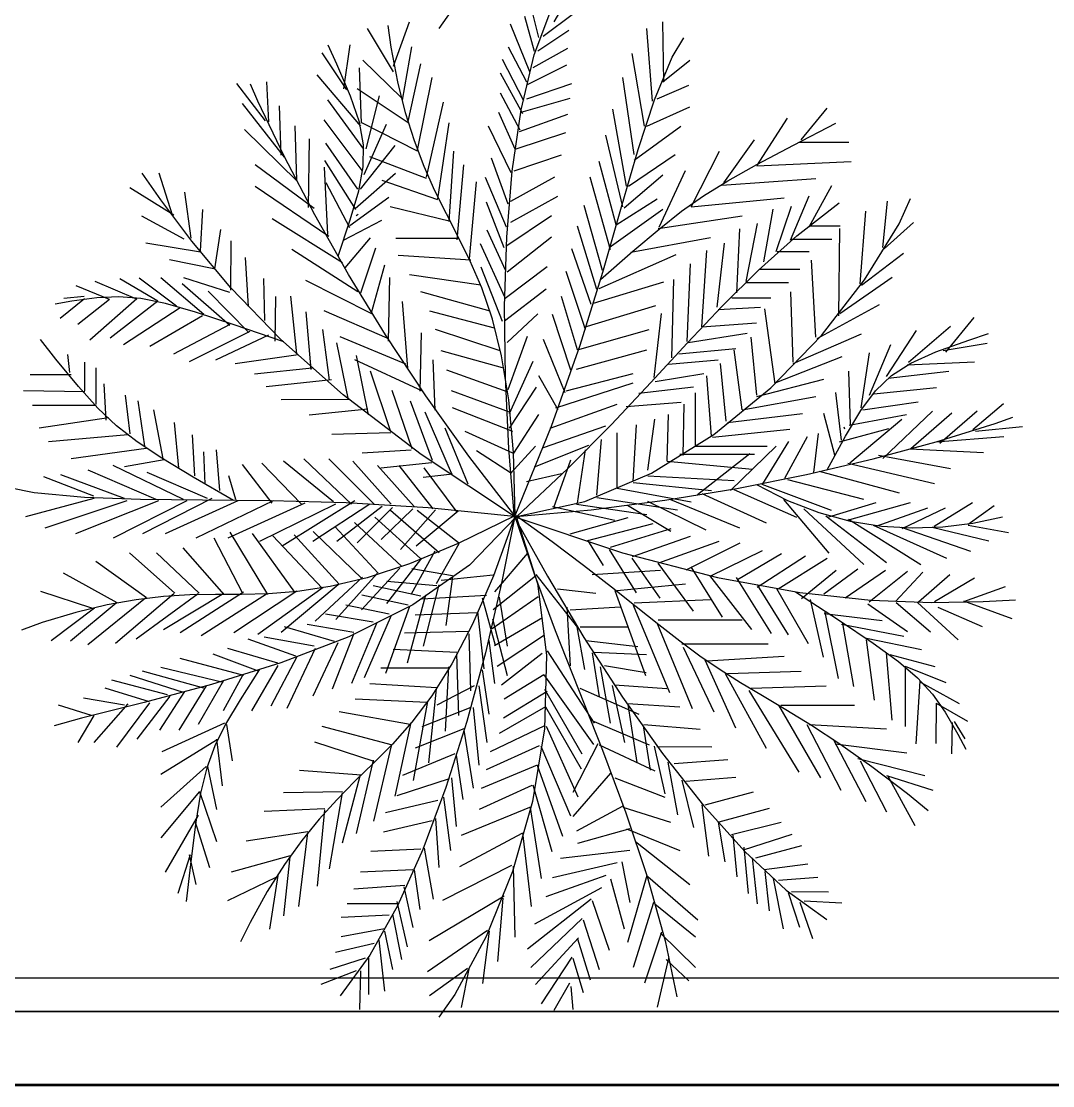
# Model space of a CAD drawing. Header units: millimetres. Extents: x 1993 to 4093, y 1262 to 2017.
# Drawn here: x 2749.16 to 2757.48, y 1442.08 to 1450.66 of the extents above; entities that cross this region are included whole.
import ezdxf

# ---------------------------------------------------------------- set-up
doc = ezdxf.new("R2010")
doc.units = ezdxf.units.MM
doc.layers.add('LOW HEIGHT STORAGE WITH PLANTER BOX', color=251, linetype='Continuous', lineweight=25)
doc.layers.add('WORKSTATION - Y SHAPED', color=251, linetype='Continuous', lineweight=25)

# ---------------------------------------------------------------- blocks, each defined once
blk = doc.blocks.new('WORKSTAION HEXA 4FT')
at = {"layer": 'WORKSTATION - Y SHAPED'}
blk.add_line((-10.8564, 33), (-31.9808, 33), dxfattribs=at)
blk = doc.blocks.new('LHS 4FT')
at = {"layer": 'LOW HEIGHT STORAGE WITH PLANTER BOX', "ltscale": 0.7}
for p, q in [((-9, -24.0001), (-9, 24.0002)), ((-8.4001, 23.9999), (-8.4, -24.0001))]:
    blk.add_line(p, q, dxfattribs=at)
at = {"layer": 'LOW HEIGHT STORAGE WITH PLANTER BOX', "ltscale": 0.1}
for p, q in [((-8.4, -23.4002), (-8.4003, 23.3999)), ((-8.1333, -23.1335), (-8.1333, 23.1333))]:
    blk.add_line(p, q, dxfattribs=at)
at = {"layer": 'LOW HEIGHT STORAGE WITH PLANTER BOX'}
for p, q in [((-4.2163, -4.445), (-4.1766, -4.2463)), ((-5.2641, -4.5091), (-5.3238, -4.3444)), ((-4.2631, -4.9262), (-4.4096, -4.3767)), ((-3.4023, -4.8529), (-3.3931, -4.3583)), ((-4.2551, -4.8508), (-4.2163, -4.445)), ((-3.5122, -4.9445), (-3.5122, -4.4316)), ((-3.2649, -4.743), (-3.2649, -4.4133)), ((-5.1817, -4.782), (-5.2641, -4.5091)), ((-5.1486, -4.9109), (-5.0121, -4.4989)), ((-4.2814, -5.1918), (-4.5012, -4.5324)), ((-4.2448, -4.9262), (-4.0891, -4.5232)), ((-3.6129, -5.0453), (-3.6953, -4.4866)), ((-3.1381, -4.6206), (-2.9806, -4.496)), ((-6.0359, -4.8274), (-6.0974, -4.6065)), ((-5.1482, -4.9313), (-5.4121, -4.5835)), ((-3.7503, -5.201), (-3.8052, -4.5598)), ((-3.3593, -4.8021), (-3.1381, -4.6206)), ((-2.6722, -4.748), (-2.6955, -4.6144)), ((-6.0123, -4.9079), (-5.9298, -4.6423)), ((-5.1042, -5.1149), (-4.8657, -4.6808)), ((-4.2631, -5.1735), (-4.0708, -4.6606)), ((-3.2466, -4.7339), (-3.1001, -4.7156)), ((-2.6509, -4.8503), (-2.8097, -4.6553)), ((-2.6327, -4.8484), (-2.65, -4.6844)), ((-6.0123, -4.9262), (-6.232, -4.798)), ((-5.1084, -5.1068), (-5.4136, -4.7392)), ((-5.1216, -5.0333), (-5.1817, -4.782)), ((-4.2814, -5.4483), (-4.547, -4.7797)), ((-3.8602, -5.3475), (-3.9426, -4.743)), ((-3.5333, -4.959), (-3.3593, -4.8021)), ((-2.657, -5.0536), (-2.8589, -4.7987)), ((-2.6445, -4.9506), (-2.6722, -4.748)), ((-2.657, -5.0536), (-2.5474, -4.7841)), ((-5.9074, -5.3324), (-6.0359, -4.8274)), ((-5.9298, -5.1735), (-5.8749, -4.8438)), ((-5.0676, -5.3437), (-5.4441, -4.879)), ((-4.2723, -5.43), (-4.0342, -4.8804)), ((-4.2716, -5.3032), (-4.2551, -4.8508)), ((-3.3931, -4.8529), (-3.1642, -4.8529)), ((-5.9207, -5.201), (-6.232, -4.9262)), ((-5.0633, -5.3518), (-4.7712, -4.9414)), ((-3.6767, -5.1105), (-3.5333, -4.959)), ((-3.503, -4.9445), (-3.21, -4.9445)), ((-2.652, -5.2741), (-2.9869, -4.8951)), ((-2.653, -5.265), (-2.5128, -4.937)), ((-2.6361, -5.1289), (-2.6445, -4.9506)), ((-5.9024, -5.375), (-5.7925, -5.0178)), ((-5.0804, -5.2672), (-5.1216, -5.0333)), ((-3.6312, -5.027), (-3.3382, -5.0086)), ((-2.6711, -5.4419), (-2.9695, -5.059)), ((-5.9115, -5.375), (-6.2687, -5.1094)), ((-5.8474, -5.5216), (-5.7284, -5.0728)), ((-5.031, -5.5725), (-5.4322, -5.1)), ((-4.2814, -5.6773), (-4.5836, -5.0819)), ((-4.2723, -5.6498), (-3.9975, -5.0819)), ((-3.8063, -5.2762), (-3.6767, -5.1105)), ((-2.6711, -5.4419), (-2.4915, -5.1374)), ((-2.6503, -5.3058), (-2.6361, -5.1289)), ((-5.8291, -5.6498), (-5.6917, -5.2193)), ((-5.0267, -5.5806), (-4.701, -5.2146)), ((-3.9518, -5.4941), (-4.0067, -5.1735)), ((-3.7411, -5.2193), (-3.4298, -5.1827)), ((-2.7256, -5.6227), (-3.0226, -5.166)), ((-1.976, -5.5709), (-1.7557, -5.216)), ((-5.8566, -5.5399), (-6.2046, -5.2743)), ((-5.7925, -5.8147), (-5.6551, -5.3201)), ((-5.0318, -5.7691), (-5.3966, -5.2673)), ((-5.0548, -5.4881), (-5.0804, -5.2672)), ((-4.2631, -5.8788), (-4.547, -5.3201)), ((-4.2769, -5.8044), (-4.2716, -5.3032)), ((-3.9388, -5.4755), (-3.8063, -5.2762)), ((-3.8419, -5.3384), (-3.4755, -5.2834)), ((-2.7103, -5.5934), (-2.4842, -5.2932)), ((-2.6904, -5.5042), (-2.6503, -5.3058)), ((-2.1696, -5.6559), (-1.9848, -5.3139)), ((-1.8537, -5.4663), (-1.6398, -5.3167)), ((-5.7623, -5.8764), (-5.9074, -5.3324)), ((-4.2631, -5.8421), (-4.0525, -5.3567)), ((-2.7892, -5.8044), (-3.0369, -5.3793)), ((-2.2754, -5.7868), (-2.2024, -5.3462)), ((-6.6258, -5.778), (-7.0013, -5.4666)), ((-6.4244, -5.833), (-6.754, -5.4666)), ((-6.2137, -5.9154), (-6.4885, -5.4666)), ((-6.0764, -5.9795), (-6.3053, -5.4758)), ((-5.8199, -5.659), (-6.1313, -5.4575)), ((-5.7467, -5.9704), (-5.6276, -5.4666)), ((-5.0283, -5.9739), (-5.3233, -5.4873)), ((-5.0414, -5.7004), (-5.0548, -5.4881)), ((-5.0275, -5.7772), (-4.7015, -5.4317)), ((-4.0909, -5.7278), (-3.9388, -5.4755)), ((-3.9426, -5.4849), (-3.5488, -5.4117)), ((-2.7792, -5.8126), (-2.4841, -5.4682)), ((-2.1882, -5.7166), (-1.8537, -5.4663)), ((-1.9769, -5.5618), (-1.6386, -5.4523)), ((-6.8181, -5.7689), (-7.276, -5.5032)), ((-4.2814, -6.0894), (-4.547, -5.5032)), ((-4.0159, -5.6132), (-3.6495, -5.5765)), ((-2.8581, -6.0236), (-3.0995, -5.5702)), ((-2.7599, -5.7473), (-2.6904, -5.5042)), ((-2.4115, -5.8934), (-2.3388, -5.5357)), ((-7.1387, -5.7048), (-7.45, -5.604)), ((-5.7742, -5.833), (-6.1313, -5.6132)), ((-5.6917, -6.1352), (-5.5544, -5.6223)), ((-5.0175, -6.1334), (-5.3456, -5.6228)), ((-5.0365, -5.9781), (-4.661, -5.6481)), ((-2.8672, -6.0245), (-2.5305, -5.6389)), ((-2.6002, -6.0239), (-2.483, -5.6523)), ((-2.1638, -5.7105), (-1.7913, -5.6619)), ((-7.2146, -5.7052), (-7.5134, -5.6722)), ((-7.1387, -5.6956), (-7.3768, -5.7505)), ((-6.8639, -5.7414), (-7.2394, -5.8605)), ((-6.8912, -5.7456), (-7.2146, -5.7052)), ((-6.6397, -5.7872), (-6.8912, -5.7456)), ((-5.0366, -5.9085), (-5.0414, -5.7004)), ((-4.2814, -6.3734), (-4.5836, -5.7505)), ((-4.2792, -6.0525), (-4.0909, -5.7278)), ((-4.08, -5.7414), (-3.7503, -5.7231)), ((-2.9146, -6.1861), (-3.1598, -5.6963)), ((-2.8619, -6.0579), (-2.7599, -5.7473)), ((-2.5636, -6.0327), (-2.1882, -5.7166)), ((-6.6258, -5.778), (-7.0288, -5.9154)), ((-6.4367, -5.8371), (-6.6397, -5.7872)), ((-6.259, -5.9021), (-6.4367, -5.8371)), ((-5.7375, -5.9704), (-6.0855, -5.7689)), ((-5.0348, -6.318), (-5.3714, -5.7912)), ((-4.2821, -6.3567), (-4.2769, -5.8044)), ((-4.1441, -5.8238), (-3.8876, -5.8147)), ((-2.2663, -5.7859), (-1.9327, -5.8058)), ((-6.4244, -5.8421), (-6.7724, -5.9154)), ((-6.2046, -5.9154), (-6.58, -5.9612)), ((-6.0832, -5.9895), (-6.259, -5.9021)), ((-5.5899, -6.4352), (-5.7623, -5.8764)), ((-5.6551, -6.2543), (-5.5177, -5.8879)), ((-5.0361, -6.1173), (-5.0366, -5.9085)), ((-5.0298, -6.1295), (-4.5831, -5.8967)), ((-4.199, -5.9429), (-3.8693, -5.9154)), ((-2.9447, -6.3367), (-3.1468, -5.9068)), ((-2.9246, -6.178), (-2.5912, -5.8479)), ((-2.4105, -5.9025), (-2.0922, -5.9516)), ((-7.3199, -6.3951), (-7.509, -6.0046)), ((-6.0855, -5.9978), (-6.3786, -6.0436)), ((-5.886, -6.1063), (-6.0832, -5.9895)), ((-5.6917, -6.1261), (-5.9756, -5.9704)), ((-5.591, -6.41), (-5.4719, -6.007)), ((-4.2997, -6.6298), (-4.5836, -6.007)), ((-7.1459, -6.5106), (-7.2773, -6.033)), ((-5.0102, -6.5634), (-5.3465, -6.0571)), ((-5.0387, -6.3304), (-4.5358, -6.027)), ((-4.2723, -6.0711), (-4.08, -6.0162)), ((-3.1036, -6.5746), (-3.1759, -6.0664)), ((-2.9999, -6.4591), (-2.8619, -6.0579)), ((-2.9771, -6.4335), (-2.5636, -6.0327)), ((-2.5811, -6.0311), (-2.1846, -6.0351)), ((-1.2169, -6.3123), (-0.914, -6.0813)), ((-7.6827, -6.1875), (-7.8402, -6.1109)), ((-6.9515, -6.6521), (-7.0279, -6.1541)), ((-5.6441, -6.2594), (-5.886, -6.1063)), ((-5.5361, -6.5566), (-5.3987, -6.1719)), ((-5.0317, -6.3351), (-5.0361, -6.1173)), ((-4.2997, -6.3642), (-3.9884, -6.1261)), ((-2.7133, -6.174), (-2.3197, -6.1507)), ((-1.7037, -6.5674), (-1.2857, -6.1416)), ((-1.509, -6.4653), (-1.0771, -6.1253)), ((-7.4334, -6.3258), (-7.6827, -6.1875)), ((-5.6093, -6.41), (-5.9756, -6.1994)), ((-4.9821, -6.7759), (-5.3596, -6.2498)), ((-5.0187, -6.5472), (-4.5451, -6.2074)), ((-4.3089, -6.8771), (-4.6111, -6.2635)), ((-3.2114, -6.6873), (-3.2606, -6.2228)), ((-2.1496, -6.8216), (-1.747, -6.2282)), ((-1.9224, -6.7026), (-1.5708, -6.2289)), ((-1.5075, -6.4641), (-1.058, -6.2501)), ((-1.058, -6.2501), (-0.9195, -6.1909)), ((-7.3054, -6.4096), (-7.737, -6.344)), ((-7.2152, -6.4641), (-7.4334, -6.3258)), ((-6.7659, -6.7906), (-6.7872, -6.3012)), ((-5.4536, -6.7031), (-5.3804, -6.3001)), ((-5.014, -6.5706), (-5.0317, -6.3351)), ((-4.3089, -6.6024), (-3.9792, -6.2818)), ((-3.3053, -6.8446), (-3.3612, -6.3163)), ((-2.8282, -6.3059), (-2.4884, -6.2976)), ((-1.2246, -6.3371), (-0.9013, -6.3227)), ((-5.5361, -6.5657), (-5.939, -6.3551)), ((-5.3792, -6.9846), (-5.5899, -6.4352)), ((-4.9596, -6.8984), (-5.3442, -6.438)), ((-4.9863, -6.7678), (-4.5628, -6.3715)), ((-4.2986, -6.9623), (-4.2821, -6.3567)), ((-3.4648, -6.9905), (-3.468, -6.4382)), ((-3.4259, -6.9381), (-2.9771, -6.4335)), ((-2.9945, -6.388), (-2.6345, -6.3959)), ((-2.3605, -6.9321), (-2.0066, -6.3642)), ((-1.4932, -6.4364), (-1.096, -6.4247)), ((-7.1546, -6.5077), (-7.6296, -6.4567)), ((-7.0227, -6.6033), (-7.2152, -6.4641)), ((-6.6294, -6.9322), (-6.6363, -6.4573)), ((-5.4719, -6.7123), (-5.9573, -6.4833)), ((-5.417, -6.868), (-5.2979, -6.465)), ((-4.2814, -7.0328), (-4.6477, -6.4467)), ((-4.2906, -6.8588), (-3.9609, -6.4558)), ((-3.0955, -6.5645), (-2.6311, -6.5153)), ((-2.5958, -7.0554), (-2.2535, -6.5245)), ((-1.975, -6.7081), (-1.5075, -6.4641)), ((-6.9602, -6.6492), (-7.5541, -6.5782)), ((-6.8504, -6.7439), (-7.0227, -6.6033)), ((-6.4959, -7.0825), (-6.4565, -6.5843)), ((-4.9739, -6.8326), (-5.014, -6.5706)), ((-4.9553, -6.9066), (-4.5559, -6.5434)), ((-1.6956, -6.5631), (-1.2575, -6.5507)), ((-5.4262, -6.8955), (-5.8566, -6.694)), ((-5.3437, -7.0237), (-5.2796, -6.6482)), ((-4.9113, -7.0901), (-4.5287, -6.6945)), ((-4.3089, -7.1519), (-4.6111, -6.694)), ((-4.3089, -7.0054), (-3.9426, -6.6207)), ((-3.5414, -7.1367), (-3.5916, -6.6631)), ((-3.2215, -6.6792), (-2.7561, -6.6391)), ((-2.7739, -7.1694), (-2.5054, -6.6358)), ((-1.915, -6.6574), (-1.3618, -6.6674)), ((-8.0728, -7.042), (-8.1827, -6.7581)), ((-6.7746, -6.7878), (-7.3915, -6.7284)), ((-6.6929, -6.8868), (-6.8504, -6.7439)), ((-6.3856, -7.1866), (-6.2274, -6.7083)), ((-6.252, -7.3369), (-6.1027, -6.7688)), ((-4.8989, -7.094), (-5.2536, -6.7109)), ((-3.3072, -6.8264), (-2.8983, -6.7739)), ((-2.4554, -6.9805), (-1.975, -6.7081)), ((-1.616, -7.09), (-1.208, -6.7832)), ((-1.2598, -7.0792), (-0.8445, -6.7272)), ((-0.967, -6.9671), (-0.6675, -6.7689)), ((-7.972, -7.1153), (-8.0636, -6.8313)), ((-6.6381, -6.9294), (-7.2494, -6.8236)), ((-5.3529, -7.0237), (-5.8016, -6.8497)), ((-5.2613, -7.1794), (-5.1972, -6.7947)), ((-4.9019, -7.13), (-4.9739, -6.8326)), ((-4.3089, -7.1886), (-3.9426, -6.8222)), ((-3.7335, -7.3229), (-3.7472, -6.8454)), ((-2.9682, -7.2918), (-2.7484, -6.7838)), ((-2.1333, -6.8131), (-1.589, -6.7864)), ((-2.0808, -6.9923), (-1.7157, -6.8011)), ((-1.9324, -7.0387), (-1.5357, -6.7895)), ((-1.7682, -7.056), (-1.3962, -6.7991)), ((-1.4437, -7.1031), (-1.0477, -6.813)), ((-0.758, -6.8873), (-0.6056, -6.8176)), ((-7.9466, -7.1528), (-8.2742, -6.9138)), ((-7.853, -7.1886), (-7.9262, -6.8771)), ((-7.7339, -7.271), (-7.798, -6.9229)), ((-7.624, -7.3076), (-7.6423, -6.9229)), ((-6.493, -7.0739), (-7.0436, -6.9303)), ((-6.5445, -7.0327), (-6.6929, -6.8868)), ((-6.0867, -7.4784), (-5.9837, -6.9047)), ((-4.8683, -7.2123), (-5.2385, -6.8786)), ((-4.864, -7.2204), (-4.4889, -6.87)), ((-4.3272, -7.2527), (-4.6111, -6.8863)), ((-3.9072, -7.5656), (-3.4259, -6.9381)), ((-3.4657, -6.9814), (-3.0061, -6.8866)), ((-3.1784, -7.4433), (-2.959, -6.9148)), ((-2.4011, -6.9534), (-2.1596, -7.1577)), ((-2.3073, -6.8966), (-2.0143, -6.9948)), ((-2.1801, -6.941), (-2.0186, -7.2492)), ((-1.0178, -6.9977), (-0.758, -6.8873)), ((-0.9592, -6.9424), (-0.6019, -6.9929)), ((-7.5325, -7.3809), (-7.5325, -6.9687)), ((-7.3859, -7.4359), (-7.4134, -7.0237)), ((-6.3987, -7.1822), (-6.5445, -7.0327)), ((-5.9097, -7.6141), (-5.882, -7.0348)), ((-5.2705, -7.2069), (-5.7558, -7.0054)), ((-5.1195, -7.5003), (-5.3792, -6.9846)), ((-5.1972, -7.3076), (-5.124, -6.9596)), ((-4.8076, -7.4079), (-4.4576, -7.0292)), ((-4.3374, -7.6235), (-4.2986, -6.9623)), ((-4.3089, -7.3259), (-3.9609, -7.0145)), ((-3.3971, -7.5785), (-3.1452, -7.033)), ((-2.9434, -7.2798), (-2.4554, -6.9805)), ((-2.0603, -6.992), (-1.8331, -7.3072)), ((-2.0143, -6.9948), (-1.7819, -7.0631)), ((-1.9243, -7.0344), (-1.6396, -7.3608)), ((-1.2281, -7.0685), (-1.0178, -6.9977)), ((-8.0728, -7.0786), (-8.3841, -7.0695)), ((-7.2577, -7.5), (-7.276, -7.0786)), ((-6.374, -7.1807), (-6.9651, -7.0431)), ((-5.2064, -7.3259), (-5.71, -7.1061)), ((-4.8242, -7.3959), (-5.1612, -7.0862)), ((-5.124, -7.4633), (-5.0415, -7.0878)), ((-4.3364, -7.3351), (-4.6203, -7.0512)), ((-3.8728, -7.485), (-3.8961, -7.0914)), ((-3.5869, -7.1416), (-3.1091, -7.0449)), ((-2.6035, -7.0801), (-2.2407, -7.2002)), ((-1.973, -7.0599), (-1.9815, -7.0437)), ((-1.7819, -7.0631), (-1.5881, -7.0993)), ((-1.7679, -7.0765), (-1.4143, -7.3566)), ((-1.6485, -7.107), (-1.2436, -7.2878)), ((-1.5881, -7.0993), (-1.4109, -7.1018)), ((-1.4608, -7.5366), (-1.2319, -7.0878)), ((-1.4433, -7.1236), (-1.0152, -7.2302)), ((-1.4109, -7.1018), (-1.2281, -7.0685)), ((-1.2351, -7.0869), (-0.7888, -7.0702)), ((-1.2319, -7.4633), (-0.9572, -7.0512)), ((-1.0304, -7.4084), (-0.7282, -7.097)), ((-7.972, -7.1428), (-8.2651, -7.1428)), ((-7.549, -7.375), (-7.9466, -7.1528)), ((-7.0929, -7.5641), (-7.1112, -7.1611)), ((-6.2579, -7.3253), (-6.8663, -7.1819)), ((-6.2437, -7.3353), (-6.3987, -7.1822)), ((-5.7908, -7.692), (-5.7572, -7.1532)), ((-5.0507, -7.5641), (-4.9683, -7.1794)), ((-4.789, -7.4716), (-4.9019, -7.13)), ((-4.7477, -7.5625), (-4.4139, -7.1923)), ((-3.7244, -7.3219), (-3.2351, -7.1595)), ((-2.7658, -7.1651), (-2.3787, -7.2725)), ((-1.6806, -7.6099), (-1.5066, -7.1519)), ((-0.8198, -7.3443), (-0.4718, -7.1336)), ((-7.8255, -7.2252), (-8.2376, -7.271)), ((-7.7522, -7.271), (-8.0636, -7.3351)), ((-6.8639, -7.6557), (-6.9555, -7.2618)), ((-6.6991, -7.7015), (-6.7998, -7.2801)), ((-5.1331, -7.4725), (-5.6734, -7.2801)), ((-5.6313, -7.793), (-5.6325, -7.2427)), ((-4.7435, -7.5707), (-5.1087, -7.286)), ((-4.9683, -7.6923), (-4.9316, -7.2893)), ((-4.3455, -7.5), (-4.5928, -7.2435)), ((-4.3272, -7.5091), (-3.9975, -7.216)), ((-3.9748, -7.6524), (-4.0183, -7.2425)), ((-3.4342, -7.6043), (-2.9434, -7.2798)), ((-1.8546, -7.7015), (-1.6989, -7.2527)), ((-7.6149, -7.3351), (-7.9812, -7.4084)), ((-7.5141, -7.3717), (-7.8804, -7.4542)), ((-7.094, -7.5798), (-7.549, -7.375)), ((-6.0693, -7.4841), (-6.6632, -7.3552)), ((-6.5251, -7.7931), (-6.6625, -7.3717)), ((-6.067, -7.4919), (-6.2437, -7.3353)), ((-5.5066, -7.8536), (-5.4817, -7.3408)), ((-4.7001, -7.7133), (-4.3585, -7.3184)), ((-3.8628, -7.4931), (-3.3917, -7.3327)), ((-2.9926, -7.3046), (-2.4803, -7.3153)), ((-2.34, -7.9671), (-2.3033, -7.3809)), ((-2.166, -7.8663), (-2.166, -7.3626)), ((-2.0286, -7.8022), (-1.9096, -7.3168)), ((-1.1515, -7.441), (-0.9009, -7.3782)), ((-0.9009, -7.3782), (-0.6207, -7.3252)), ((-0.774, -7.3443), (-0.4168, -7.4725)), ((-0.6207, -7.3252), (-0.4471, -7.3019)), ((-7.3951, -7.4267), (-7.7248, -7.5)), ((-6.3236, -7.8389), (-6.4976, -7.4175)), ((-5.0415, -7.6007), (-5.591, -7.4542)), ((-5.3355, -7.9487), (-5.3483, -7.4332)), ((-4.3547, -7.6832), (-4.6752, -7.3992)), ((-4.3455, -7.6648), (-3.9975, -7.3901)), ((-3.2109, -7.4603), (-2.675, -7.4174)), ((-1.3779, -7.5126), (-1.1515, -7.441)), ((-1.2227, -7.4633), (-0.7557, -7.5641)), ((-1.0487, -7.4175), (-0.6183, -7.4908)), ((-7.2577, -7.5091), (-7.5782, -7.5549)), ((-5.901, -7.617), (-6.5384, -7.5026)), ((-6.1222, -7.9121), (-6.2778, -7.5183)), ((-5.8556, -7.6519), (-6.067, -7.4919)), ((-5.1848, -8.0179), (-5.2033, -7.5198)), ((-4.7999, -7.958), (-5.1195, -7.5003)), ((-4.6884, -7.6762), (-5.0357, -7.4855)), ((-4.8858, -7.8205), (-4.8309, -7.4908)), ((-4.6258, -7.8663), (-4.789, -7.4716)), ((-4.3639, -7.8663), (-4.6477, -7.5274)), ((-4.6197, -7.8676), (-4.359, -7.5355)), ((-3.9557, -7.6596), (-3.4774, -7.48)), ((-2.5415, -8.0495), (-2.459, -7.4725)), ((-1.5856, -7.5921), (-1.3779, -7.5126)), ((-1.4517, -7.5366), (-0.8656, -7.6557)), ((-8.0546, -7.9401), (-8.2745, -7.6335)), ((-7.7492, -8.1018), (-8.0826, -7.6176)), ((-7.4701, -8.2364), (-7.8315, -7.6309)), ((-7.0837, -7.5916), (-7.4958, -7.6648)), ((-6.5938, -7.7667), (-7.094, -7.5798)), ((-5.7995, -7.6892), (-6.3962, -7.6268)), ((-5.9482, -7.9671), (-6.1038, -7.5732)), ((-4.9591, -7.7106), (-5.4536, -7.5824)), ((-5.0456, -8.0929), (-5.0757, -7.5716)), ((-4.4182, -8.3349), (-3.9072, -7.5656)), ((-4.4096, -8.3426), (-4.3374, -7.6235)), ((-4.373, -7.8572), (-4.0159, -7.5916)), ((-4.0677, -7.8188), (-4.0928, -7.582)), ((-4.0768, -7.8198), (-3.566, -7.5999)), ((-3.9224, -7.9524), (-3.4342, -7.6043)), ((-3.3975, -7.5581), (-2.9261, -7.5696)), ((-2.8894, -8.1594), (-2.7521, -7.6374)), ((-2.7521, -8.1228), (-2.5964, -7.5641)), ((-1.7801, -7.6782), (-1.5856, -7.5921)), ((-1.6715, -7.6099), (-1.067, -7.7473)), ((-8.2635, -7.8385), (-8.4467, -7.7081)), ((-6.8456, -7.6832), (-7.2394, -7.7106)), ((-5.7742, -7.9946), (-5.9298, -7.6923)), ((-5.5968, -7.8151), (-5.8556, -7.6519)), ((-4.6278, -7.8718), (-4.9504, -7.6888)), ((-4.8804, -8.1475), (-4.9248, -7.7277)), ((-3.5508, -7.6798), (-3.1456, -7.6639)), ((-3.0726, -8.2052), (-2.8986, -7.6832)), ((-1.9668, -7.7702), (-1.7801, -7.6782)), ((-1.8455, -7.7015), (-1.2319, -7.7931)), ((-0.2891, -7.8385), (-0.4723, -7.7081)), ((-7.2243, -8.2952), (-7.5048, -7.738)), ((-6.6716, -7.7473), (-7.102, -7.8022)), ((-6.5159, -7.8114), (-6.9097, -7.848)), ((-6.061, -7.9352), (-6.5938, -7.7667)), ((-5.6197, -7.7872), (-6.141, -7.7595)), ((-4.895, -7.8205), (-5.2888, -7.7656)), ((-4.1462, -7.9469), (-3.6963, -7.761)), ((-3.5671, -8.2785), (-3.3931, -7.8114)), ((-3.4023, -8.2602), (-3.2283, -7.7747)), ((-3.21, -8.2235), (-3.0726, -7.7289)), ((-2.1522, -7.8663), (-1.9668, -7.7702)), ((-2.0286, -7.7931), (-1.4608, -7.8297)), ((-8.0579, -7.9526), (-8.3696, -7.8897)), ((-7.7958, -8.0913), (-8.2635, -7.8385)), ((-6.9648, -8.3777), (-7.2336, -7.8772)), ((-6.7508, -8.4548), (-6.9825, -7.8905)), ((-6.3328, -7.848), (-6.6899, -7.903)), ((-5.5153, -7.8507), (-6.0134, -7.8692)), ((-5.2778, -7.9815), (-5.5968, -7.8151)), ((-4.4031, -8.3227), (-4.6258, -7.8663)), ((-3.7228, -8.306), (-3.5305, -7.8205)), ((-2.3474, -7.963), (-2.1522, -7.8663)), ((-2.1751, -7.8572), (-1.5707, -7.9121)), ((-6.1313, -7.9121), (-6.5984, -7.9854)), ((-5.9482, -7.9854), (-6.4152, -8.0312)), ((-5.508, -8.0846), (-6.061, -7.9352)), ((-5.3558, -7.9517), (-5.8133, -7.9643)), ((-4.8858, -8.1509), (-5.2778, -7.9815)), ((-4.4096, -8.3335), (-4.7999, -7.958)), ((-4.4031, -8.3227), (-3.9224, -7.9524)), ((-3.8968, -8.306), (-3.7228, -7.9213)), ((-2.5644, -8.0562), (-2.3474, -7.963)), ((-2.3308, -7.9579), (-1.7081, -8.0129)), ((-7.7525, -8.1143), (-8.1743, -8.0623)), ((-6.5781, -8.4606), (-6.7726, -8.0335)), ((-6.4154, -8.5039), (-6.6032, -8.0518)), ((-5.7742, -8.0312), (-6.232, -8.0953)), ((-5.6459, -8.0587), (-6.0031, -8.1136)), ((-5.1761, -8.0208), (-5.6364, -8.0711)), ((-5.0631, -8.0582), (-5.4451, -8.1633)), ((-4.0616, -8.2968), (-3.8785, -8.0129)), ((-2.8347, -8.2222), (-2.3977, -8.051)), ((-2.8153, -8.1417), (-2.5644, -8.0562)), ((-2.6385, -8.2429), (-2.209, -8.0453)), ((-7.2711, -8.3043), (-7.7958, -8.0913)), ((-6.2585, -8.5189), (-6.453, -8.0918)), ((-6.0958, -8.5622), (-6.3074, -8.1239)), ((-5.4078, -8.1136), (-5.7558, -8.1594)), ((-5.2338, -8.1411), (-5.6917, -8.2602)), ((-4.9473, -8.2145), (-5.508, -8.0846)), ((-5.2269, -8.5456), (-5.4518, -8.1574)), ((-5.0567, -8.5106), (-5.3133, -8.1406)), ((-4.8898, -8.488), (-5.161, -8.1477)), ((-4.408, -8.3231), (-4.8858, -8.1509)), ((-3.1123, -8.2154), (-2.8153, -8.1417)), ((-2.4272, -8.2497), (-2.0985, -8.0997)), ((-2.241, -8.2351), (-1.872, -8.0927)), ((-2.0737, -8.2545), (-1.6745, -8.0845)), ((-1.8888, -8.2688), (-1.5174, -8.1352)), ((-1.6348, -8.2922), (-1.2582, -8.1095)), ((-7.4872, -8.2252), (-7.9986, -8.1828)), ((-5.9436, -8.5692), (-6.1593, -8.1968)), ((-5.8197, -8.5821), (-6.0342, -8.2301)), ((-5.6857, -8.5575), (-5.8819, -8.2372)), ((-5.5143, -8.5428), (-5.7684, -8.2138)), ((-5.3654, -8.5624), (-5.6187, -8.1799)), ((-5.0598, -8.1961), (-5.4536, -8.2602)), ((-4.705, -8.4233), (-5.0167, -8.1593)), ((-4.3913, -8.3243), (-4.9473, -8.2145)), ((-3.4674, -8.2731), (-3.1123, -8.2154)), ((-3.2852, -8.2465), (-2.7124, -8.2398)), ((-2.8297, -8.2398), (-2.5727, -8.5764)), ((-2.7124, -8.2398), (-2.1539, -8.2569)), ((-1.4449, -8.3241), (-1.149, -8.1928)), ((-1.2903, -8.3661), (-0.993, -8.2058)), ((-1.1608, -8.3865), (-0.8307, -8.2075)), ((-1.0539, -8.3944), (-0.7213, -8.2242)), ((-7.2277, -8.3077), (-7.8013, -8.3225)), ((-6.7066, -8.4649), (-7.2711, -8.3043)), ((-4.3935, -8.3103), (-4.8894, -8.5846)), ((-4.4084, -8.3148), (-4.7011, -9.1908)), ((-4.425, -8.3198), (-3.8601, -8.2741)), ((-4.4096, -8.3243), (-4.2859, -8.8879)), ((-4.4005, -8.3243), (-3.8928, -8.3108)), ((-4.4005, -8.3243), (-3.679, -8.6179)), ((-4.0616, -8.2877), (-3.8419, -8.4892)), ((-3.8968, -8.3151), (-3.5854, -8.5166)), ((-3.8928, -8.3108), (-3.4674, -8.2731)), ((-3.8601, -8.2741), (-3.2852, -8.2465)), ((-3.6953, -8.2785), (-3.3657, -8.4983)), ((-3.5763, -8.2785), (-3.155, -8.4708)), ((-3.384, -8.2693), (-2.9536, -8.4251)), ((-3.0046, -8.2607), (-2.7725, -8.5092)), ((-2.6473, -8.2454), (-2.3903, -8.582)), ((-2.4335, -8.261), (-2.1514, -8.6191)), ((-2.2272, -8.2503), (-1.9803, -8.6183)), ((-2.1539, -8.2569), (-1.6218, -8.3006)), ((-2.0348, -8.2911), (-1.8232, -8.6691)), ((-1.8637, -8.2903), (-1.6684, -8.6443)), ((-1.6218, -8.3006), (-1.1281, -8.3739)), ((-1.6185, -8.3161), (-1.4912, -8.6989)), ((-0.9043, -8.4187), (-0.6221, -8.2723)), ((-0.8213, -8.4428), (-0.4372, -8.2866)), ((-6.9603, -8.3856), (-7.5551, -8.4551)), ((-4.3988, -8.3305), (-4.9485, -8.5059)), ((-4.4371, -8.3335), (-4.8715, -8.4776)), ((-4.4005, -8.3335), (-4.6104, -8.6229)), ((-4.4083, -8.3345), (-4.3535, -8.9388)), ((-4.406, -8.341), (-4.024, -8.7471)), ((-1.4424, -8.3329), (-1.3101, -8.7334)), ((-1.3016, -8.3597), (-1.163, -8.7489)), ((-1.1457, -8.3727), (-1.0335, -8.7694)), ((-1.1281, -8.3739), (-0.6851, -8.4795)), ((-0.6579, -8.4823), (-0.3759, -8.4025)), ((-7.8072, -8.8372), (-8.1827, -8.4892)), ((-7.6515, -8.8647), (-8.0453, -8.4525)), ((-7.4958, -8.938), (-7.8988, -8.4251)), ((-7.4042, -9.0204), (-7.6973, -8.48)), ((-6.7554, -8.4469), (-7.3286, -8.5355)), ((-6.5735, -8.4685), (-7.11, -8.6205)), ((-6.1198, -8.5605), (-6.7066, -8.4649)), ((-4.8715, -8.4776), (-5.3277, -8.6489)), ((-4.8773, -8.4913), (-5.3273, -8.8473)), ((-4.1258, -8.4159), (-4.0616, -8.6998)), ((-4.0067, -8.48), (-3.8327, -8.9197)), ((-1.0376, -8.4183), (-0.9153, -8.7835)), ((-0.9219, -8.4237), (-0.7655, -8.7412)), ((-0.7849, -8.4706), (-0.6296, -8.7503)), ((-0.6851, -8.4795), (-0.3048, -8.6204)), ((-0.5435, -8.5166), (-0.2414, -8.4406)), ((-7.9629, -8.7823), (-8.3383, -8.535)), ((-7.3035, -9.057), (-7.4775, -8.5716)), ((-6.4154, -8.5039), (-6.9856, -8.7072)), ((-6.2619, -8.5314), (-6.8217, -8.771)), ((-6.0992, -8.5747), (-6.6702, -8.8314)), ((-5.9436, -8.5692), (-6.4429, -8.8585)), ((-5.8005, -8.5604), (-6.3236, -8.8635)), ((-5.6857, -8.5575), (-6.248, -8.9573)), ((-5.5279, -8.5783), (-6.1198, -8.5605)), ((-5.4913, -8.5824), (-6.0753, -8.9631)), ((-4.9485, -8.5059), (-5.5279, -8.5783)), ((-4.8894, -8.5846), (-5.3837, -8.8794)), ((-3.851, -8.5533), (-3.677, -9.057)), ((-3.5488, -8.6724), (-3.2741, -8.5166)), ((-3.4114, -8.7273), (-2.981, -8.5533)), ((-0.6504, -8.5087), (-0.485, -8.757)), ((-0.5335, -8.5518), (-0.3505, -8.7951)), ((-8.1735, -8.7639), (-8.3933, -8.6357)), ((-7.2028, -9.1486), (-7.3218, -8.6266)), ((-5.3277, -8.6489), (-5.8028, -8.8364)), ((-4.9913, -8.6654), (-5.0267, -8.9749)), ((-4.6104, -8.6229), (-4.8017, -8.8769)), ((-4.3272, -8.6266), (-4.4371, -9.1303)), ((-4.3364, -8.6357), (-3.9518, -8.7731)), ((-3.6953, -8.6082), (-3.503, -9.1486)), ((-3.679, -8.6179), (-3.0247, -8.8491)), ((-3.5305, -8.654), (-3.329, -9.2769)), ((-3.2283, -8.7731), (-2.7796, -8.6266)), ((-0.1991, -8.7639), (-0.4189, -8.6357)), ((-7.102, -9.2494), (-7.1661, -8.6907)), ((-5.1399, -8.7419), (-5.6123, -8.7683)), ((-4.024, -8.7471), (-3.6656, -9.1019)), ((-3.3931, -8.7365), (-3.2558, -9.2769)), ((-3.0634, -8.8281), (-2.633, -8.6998)), ((-2.8986, -8.8922), (-2.4316, -8.7365)), ((-8.201, -8.7731), (-8.3841, -8.7914)), ((-7.972, -8.7914), (-8.2468, -8.8739)), ((-7.8163, -8.8281), (-8.146, -8.9288)), ((-6.928, -9.2494), (-7.0471, -8.8281)), ((-6.7449, -9.1944), (-6.9464, -8.8189)), ((-6.4793, -9.0937), (-6.8273, -8.7914)), ((-6.2412, -8.9929), (-6.635, -8.7914)), ((-5.8028, -8.8364), (-6.2939, -9.0296)), ((-5.2972, -8.8212), (-5.6426, -8.8838)), ((-5.1605, -8.7677), (-5.1362, -9.1735)), ((-4.5473, -8.7679), (-4.4173, -9.237)), ((-4.3089, -8.8189), (-4.3913, -9.3868)), ((-4.2997, -8.8281), (-3.8693, -8.8922)), ((-3.2191, -8.8189), (-3.0634, -9.3868)), ((-3.0634, -8.8281), (-2.8986, -9.4051)), ((-2.6971, -8.938), (-2.2484, -8.7823)), ((-2.5781, -8.9838), (-2.0652, -8.8281)), ((-7.6607, -8.8739), (-8.0636, -9.0021)), ((-6.0489, -8.9288), (-6.2504, -9.4051)), ((-5.7925, -8.8464), (-6.0031, -9.3227)), ((-5.3837, -8.8794), (-5.8647, -9.1905)), ((-5.4081, -8.8952), (-5.4564, -9.3147)), ((-5.2975, -8.8501), (-5.2991, -9.2354)), ((-4.8017, -8.8769), (-4.9759, -9.1012)), ((-4.6, -8.9085), (-4.8022, -9.0343)), ((-4.6049, -8.9007), (-4.4643, -9.4388)), ((-4.2859, -8.8879), (-4.0581, -9.4256)), ((-3.0247, -8.8491), (-2.4358, -9.0329)), ((-2.8803, -8.883), (-2.7063, -9.46)), ((-2.4224, -9.0296), (-1.9004, -8.883)), ((-2.2576, -9.0937), (-1.6715, -8.9288)), ((-7.505, -8.9471), (-7.9079, -9.0845)), ((-6.2504, -9.0021), (-6.461, -9.4509)), ((-5.6209, -9.0115), (-6.0765, -9.0902)), ((-5.5072, -8.9462), (-5.8641, -9.0029)), ((-5.5016, -8.9636), (-5.5209, -9.3834)), ((-4.8767, -8.9471), (-4.8401, -9.4967)), ((-4.254, -8.9838), (-4.3547, -9.6341)), ((-4.3535, -8.9388), (-4.2773, -9.5336)), ((-4.2356, -8.9838), (-3.7869, -9.0204)), ((-2.688, -8.9563), (-2.514, -9.5242)), ((-2.5689, -9.0021), (-2.2942, -9.6249)), ((-2.497, -9.0138), (-2.2687, -9.2752)), ((-2.0561, -9.1395), (-1.5433, -9.0021)), ((-7.331, -9.0937), (-7.7339, -9.2036)), ((-6.2939, -9.0296), (-6.7978, -9.2175)), ((-5.6097, -9.0464), (-5.6657, -9.3817)), ((-4.9759, -9.1012), (-5.1345, -9.3015)), ((-4.6742, -9.0841), (-5.0242, -9.3018)), ((-4.6567, -9.0948), (-4.5044, -9.5824)), ((-3.6656, -9.1019), (-3.3285, -9.4193)), ((-2.4358, -9.0329), (-1.9107, -9.1841)), ((-2.2392, -9.0845), (-1.9279, -9.515)), ((-1.9096, -9.1944), (-1.3326, -9.057)), ((-7.1936, -9.1853), (-7.5233, -9.2494)), ((-6.5159, -9.1303), (-6.6716, -9.5333)), ((-5.7726, -9.1082), (-6.2313, -9.2072)), ((-5.767, -9.1257), (-5.795, -9.5482)), ((-5.0049, -9.1303), (-5.6917, -9.3776)), ((-5.0049, -9.1486), (-4.95, -9.6982)), ((-4.1807, -9.1486), (-4.2906, -9.744)), ((-4.1807, -9.1486), (-3.732, -9.1486)), ((-2.0561, -9.1395), (-1.8455, -9.4692)), ((-1.9107, -9.1841), (-1.4479, -9.3178)), ((-1.7447, -9.2219), (-1.122, -9.112)), ((-7.3035, -9.3868), (-7.8438, -9.2311)), ((-6.7978, -9.2175), (-7.3115, -9.3896)), ((-6.928, -9.2219), (-7.102, -9.6524)), ((-6.754, -9.1944), (-6.8731, -9.5791)), ((-5.9246, -9.2339), (-6.3918, -9.3067)), ((-5.8647, -9.1905), (-6.3206, -9.5136)), ((-5.9159, -9.2311), (-5.9439, -9.6537)), ((-4.7435, -9.2674), (-5.0683, -9.491)), ((-4.7011, -9.1908), (-4.9001, -9.9561)), ((-4.7309, -9.2703), (-4.5679, -9.7405)), ((-4.3177, -9.2304), (-4.5264, -9.581)), ((-3.5204, -9.2214), (-3.4871, -9.6631)), ((-2.2759, -9.2585), (-2.1568, -9.8997)), ((-1.9187, -9.2036), (-1.6531, -9.515)), ((-1.7447, -9.2402), (-1.4883, -9.6158)), ((-1.4883, -9.286), (-0.8656, -9.1944)), ((-1.2594, -9.3685), (-0.6733, -9.2677)), ((-7.5233, -9.4417), (-8.0453, -9.2769)), ((-7.0288, -9.2952), (-7.3768, -9.7348)), ((-6.0969, -9.3565), (-6.4538, -9.4132)), ((-5.124, -9.2769), (-5.8291, -9.57)), ((-5.1345, -9.3015), (-5.2791, -9.4835)), ((-5.1056, -9.286), (-5.0782, -9.8997)), ((-4.1349, -9.2769), (-4.199, -9.9089)), ((-4.1258, -9.2769), (-3.6679, -9.3043)), ((-3.4121, -9.3214), (-3.3621, -9.7631)), ((-2.2687, -9.2752), (-2.0899, -9.4857)), ((-1.5341, -9.286), (-1.2594, -9.6616)), ((-1.4479, -9.3178), (-1.0457, -9.4487)), ((-7.7614, -9.5058), (-8.1735, -9.3685)), ((-7.3115, -9.3896), (-7.8322, -9.5351)), ((-7.3127, -9.3959), (-7.6607, -9.7989)), ((-6.0854, -9.3624), (-6.1225, -9.8167)), ((-4.2835, -9.3919), (-4.5166, -9.863)), ((-4.08, -9.3959), (-4.1166, -10.092)), ((-4.0581, -9.4256), (-3.7459, -9.9287)), ((-4.0342, -9.3959), (-3.6221, -9.4509)), ((-3.3285, -9.4193), (-3.0103, -9.7135)), ((-1.2594, -9.3868), (-1.1037, -9.7348)), ((-1.0579, -9.4326), (-0.4718, -9.3868)), ((-7.972, -9.5608), (-8.3658, -9.4692)), ((-7.7706, -9.4967), (-8.0453, -9.7806)), ((-7.5325, -9.4509), (-7.798, -9.7806)), ((-6.3206, -9.5136), (-6.7399, -9.8442)), ((-6.2601, -9.4473), (-6.6463, -9.5326)), ((-6.2633, -9.4675), (-6.2655, -9.9107)), ((-5.2705, -9.4692), (-5.9573, -9.7531)), ((-5.2791, -9.4835), (-5.4111, -9.653)), ((-5.243, -9.4784), (-5.243, -10.1562)), ((-4.7857, -9.477), (-5.1708, -9.7597)), ((-4.7809, -9.4848), (-4.6082, -9.9705)), ((-3.3204, -9.4548), (-3.2538, -9.8465)), ((-3.2871, -9.4464), (-2.7704, -9.5048)), ((-2.0899, -9.4857), (-1.9455, -9.6681)), ((-2.0836, -9.4784), (-1.9828, -10.1562)), ((-2.0744, -9.4875), (-1.6165, -9.6982)), ((-1.0457, -9.4487), (-0.7026, -9.5919)), ((-1.0396, -9.4692), (-0.9297, -9.7257)), ((-0.9022, -9.5242), (-0.4168, -9.515)), ((-0.9022, -9.515), (-0.7282, -9.7348)), ((-7.8322, -9.5351), (-8.2822, -9.6279)), ((-7.9812, -9.5425), (-8.1552, -9.7257)), ((-6.3888, -9.5558), (-6.8155, -9.6349)), ((-6.401, -9.6078), (-6.3683, -10.0398)), ((-4.271, -9.5783), (-4.5002, -10.1337)), ((-4.2773, -9.5336), (-4.1821, -10.1142)), ((-3.9609, -9.5516), (-4.025, -10.2386)), ((-3.9609, -9.5516), (-3.5854, -9.5608)), ((-3.1788, -9.5631), (-3.1454, -9.9632)), ((-3.1288, -9.5881), (-2.4955, -9.6048)), ((-0.7026, -9.5919), (-0.5473, -9.6845)), ((-6.5349, -9.67), (-6.9183, -9.7641)), ((-6.544, -9.7018), (-6.511, -10.1048)), ((-5.4628, -9.6799), (-5.9848, -9.9272)), ((-5.4111, -9.653), (-5.5321, -9.8158)), ((-5.4353, -9.6707), (-5.4353, -10.3668)), ((-3.9151, -9.6799), (-3.503, -9.689)), ((-3.906, -9.6524), (-3.906, -10.2569)), ((-3.0954, -9.6465), (-3.0538, -10.1049)), ((-1.9455, -9.6681), (-1.8204, -9.845)), ((-4.8145, -9.7429), (-5.2189, -9.9945)), ((-4.8387, -9.7041), (-4.6212, -10.1404)), ((-3.8419, -9.7806), (-3.4114, -9.7806)), ((-3.8419, -9.7806), (-3.8419, -10.3577)), ((-3.0103, -9.7135), (-2.7086, -9.9985)), ((-3.0038, -9.7215), (-2.9288, -10.1965)), ((-2.9954, -9.7131), (-2.3705, -9.7381)), ((-1.9096, -9.744), (-1.8363, -10.495)), ((-1.9096, -9.744), (-1.4608, -9.973)), ((-6.7337, -9.8299), (-7.1485, -9.8859)), ((-6.7399, -9.8442), (-7.1107, -10.1782)), ((-6.7341, -9.8589), (-6.6285, -10.2482)), ((-5.5635, -9.8539), (-6.113, -10.1012)), ((-5.5321, -9.8158), (-5.6437, -9.9775)), ((-5.5727, -9.8722), (-5.5361, -10.495)), ((-4.2217, -9.8307), (-4.4605, -10.3507)), ((-4.2313, -9.7953), (-3.8988, -10.2177)), ((-3.7594, -9.9089), (-3.2741, -9.8722)), ((-2.8788, -9.8298), (-2.2621, -9.8715)), ((-2.8788, -9.8298), (-2.8454, -10.2715)), ((-1.8204, -9.845), (-1.6998, -10.0393)), ((-4.8828, -9.8933), (-5.3204, -10.2302)), ((-4.9001, -9.9561), (-5.0223, -10.6203)), ((-4.8905, -9.8981), (-4.6827, -10.3189)), ((-3.7686, -9.918), (-3.7045, -10.5408)), ((-3.7459, -9.9287), (-3.3691, -10.3886)), ((-2.7204, -9.9548), (-2.2038, -10.0132)), ((-6.8743, -9.9615), (-7.1935, -10.0158)), ((-6.8715, -9.9703), (-6.7603, -10.3771)), ((-5.6734, -10.0188), (-6.2778, -10.3485)), ((-5.6437, -9.9775), (-5.7483, -10.1438)), ((-5.6734, -10.0371), (-5.6551, -10.6324)), ((-3.6495, -10.0371), (-3.5763, -10.6416)), ((-3.6404, -10.0279), (-3.1733, -9.9821)), ((-2.7371, -9.9632), (-2.7204, -10.3049)), ((-2.7086, -9.9985), (-2.421, -10.2883)), ((-1.7356, -9.9913), (-1.6806, -10.7515)), ((-1.7172, -10.0096), (-1.3693, -10.2569)), ((-1.6998, -10.0393), (-1.5685, -10.2735)), ((-6.9799, -10.082), (-7.3162, -10.1128)), ((-6.974, -10.0704), (-6.8743, -10.4713)), ((-4.8997, -10.1087), (-5.3508, -10.3893)), ((-4.9153, -10.1184), (-4.7054, -10.4732)), ((-4.1901, -10.0878), (-4.4136, -10.5942)), ((-4.1973, -10.0613), (-3.8414, -10.4299)), ((-4.1821, -10.1142), (-4.0702, -10.6756)), ((-3.5488, -10.1562), (-3.0634, -10.092)), ((-2.6455, -10.0715), (-2.6455, -10.3882)), ((-2.6038, -10.1132), (-2.0871, -10.1382)), ((-7.0765, -10.1706), (-7.4505, -10.204)), ((-7.1107, -10.1782), (-7.4215, -10.5111)), ((-7.0967, -10.1675), (-6.9709, -10.56)), ((-5.8108, -10.2111), (-6.4701, -10.6141)), ((-5.7483, -10.1438), (-5.8527, -10.3192)), ((-3.5488, -10.1562), (-3.4389, -10.7515)), ((-2.5205, -10.1882), (-2.5205, -10.5299)), ((-2.5121, -10.1882), (-2.0455, -10.2799)), ((-7.1612, -10.2363), (-7.5324, -10.2783)), ((-7.1616, -10.2652), (-7.0616, -10.6372)), ((-5.7925, -10.2294), (-5.7742, -10.8339)), ((-4.9661, -10.2795), (-5.3628, -10.5262)), ((-4.9788, -10.2765), (-4.7243, -10.6683)), ((-4.1509, -10.271), (-4.2795, -10.5222)), ((-3.4389, -10.2752), (-3.3015, -10.8156)), ((-3.4298, -10.2752), (-2.9627, -10.2294)), ((-2.421, -10.2883), (-2.1452, -10.5968)), ((-2.4121, -10.2965), (-2.4121, -10.6216)), ((-1.5799, -10.2752), (-1.5433, -11.0354)), ((-1.5799, -10.2752), (-1.1953, -10.5225)), ((-1.5685, -10.2735), (-1.4114, -10.5705)), ((-7.2725, -10.3393), (-7.5885, -10.3733)), ((-7.255, -10.3337), (-7.2098, -10.6847)), ((-5.8527, -10.3192), (-5.9648, -10.5083)), ((-4.148, -10.3136), (-4.3571, -10.8731)), ((-4.1456, -10.3224), (-3.8038, -10.5336)), ((-3.3691, -10.3886), (-2.9472, -10.7965)), ((-3.3382, -10.4218), (-2.7338, -10.3393)), ((-2.3538, -10.3299), (-1.9288, -10.4049)), ((-7.3283, -10.4052), (-7.7347, -10.4874)), ((-7.3432, -10.4485), (-7.3179, -10.7674)), ((-5.9298, -10.4492), (-6.5159, -10.7881)), ((-5.9298, -10.4676), (-5.9298, -11.0629)), ((-4.9888, -10.4338), (-5.434, -10.6891)), ((-4.9918, -10.4464), (-4.7451, -10.843)), ((-3.329, -10.4218), (-3.1184, -10.9622)), ((-2.2705, -10.4299), (-1.9038, -10.5549)), ((-2.2705, -10.4382), (-2.2705, -10.6966)), ((-7.4426, -10.5285), (-7.7217, -10.6179)), ((-7.4215, -10.5111), (-7.6605, -10.8388)), ((-7.4342, -10.5546), (-7.4348, -10.853)), ((-5.9648, -10.5083), (-6.0921, -10.7154)), ((-4.2704, -10.4882), (-4.7037, -10.8549)), ((-4.2795, -10.5222), (-4.3769, -10.7746)), ((-4.1106, -10.5217), (-4.2677, -11.1335)), ((-4.0977, -10.4993), (-3.7632, -10.6839)), ((-3.1642, -10.5683), (-2.5964, -10.55)), ((-2.1788, -10.5466), (-1.8205, -10.6966)), ((-2.1705, -10.5466), (-2.1705, -10.8799)), ((-7.519, -10.6203), (-7.8127, -10.724)), ((-5.0161, -10.5866), (-5.2477, -10.942)), ((-5.0223, -10.6203), (-5.0843, -11.1928)), ((-5.0689, -10.6345), (-4.8413, -10.9136)), ((-3.1733, -10.5683), (-2.9352, -11.1179)), ((-2.1452, -10.5968), (-1.8788, -10.9383)), ((-1.4114, -10.5705), (-1.235, -10.9116)), ((-1.3876, -10.6141), (-1.3876, -11.0171)), ((-1.3693, -10.6324), (-1.1128, -10.8431)), ((-7.5078, -10.6552), (-7.5258, -10.9591)), ((-6.0855, -10.6782), (-6.6167, -10.953)), ((-6.0921, -10.7154), (-6.2425, -10.9451)), ((-6.0855, -10.6965), (-6.1222, -11.3194)), ((-5.0787, -10.7054), (-5.5421, -10.8102)), ((-4.3454, -10.6549), (-4.7954, -11.1383)), ((-4.0702, -10.6756), (-3.9438, -11.2132)), ((-2.9627, -10.7515), (-2.34, -10.7149)), ((-2.0705, -10.6966), (-1.7372, -10.8799)), ((-2.0621, -10.6966), (-2.0621, -10.9466)), ((-5.1916, -10.8187), (-5.247, -11.2846)), ((-5.0314, -10.8162), (-4.8291, -11.0894)), ((-4.3769, -10.7746), (-4.445, -11.0272)), ((-4.0413, -10.7781), (-4.2177, -11.4236)), ((-4.0532, -10.7339), (-3.7393, -10.7723)), ((-3.9122, -10.9045), (-3.5763, -10.8136)), ((-2.9719, -10.7607), (-2.6971, -11.2644)), ((-2.9472, -10.7965), (-2.4998, -11.1438)), ((-6.2046, -10.8889), (-6.7082, -11.1545)), ((-5.179, -10.8217), (-5.7161, -10.9293)), ((-4.4037, -10.8299), (-4.7787, -11.3217)), ((-4.412, -10.8549), (-4.2954, -11.2383)), ((-4.0312, -10.8413), (-3.7601, -10.9896)), ((-6.2425, -10.9451), (-6.4237, -11.2018)), ((-6.2412, -10.9072), (-6.3145, -11.4842)), ((-5.2725, -10.9661), (-5.7785, -11.0544)), ((-5.2477, -10.942), (-5.43, -11.2134)), ((-5.2773, -10.9584), (-5.3746, -11.461)), ((-5.0648, -10.9879), (-4.8412, -11.3126)), ((-3.8071, -10.9425), (-3.6994, -11.3404)), ((-3.7934, -10.9578), (-3.4078, -10.9104)), ((-3.7601, -10.9896), (-3.5522, -11.1138)), ((-3.6842, -10.9757), (-3.7019, -10.9805)), ((-2.7887, -10.9347), (-2.0836, -10.9438)), ((-2.7704, -10.9438), (-2.4773, -11.3652)), ((-4.4287, -11.0133), (-4.7954, -11.5967)), ((-4.445, -11.0272), (-4.4856, -11.2789)), ((-4.437, -11.005), (-4.2954, -11.5134)), ((-3.9791, -11.008), (-4.1411, -11.7066)), ((-3.9743, -11.0257), (-3.6241, -11.4433)), ((-3.6723, -11.0199), (-3.5856, -11.4804)), ((-3.6699, -11.0287), (-3.2369, -11.016)), ((-6.3786, -11.1087), (-6.7907, -11.3194)), ((-6.3603, -11.0904), (-6.4976, -11.6308)), ((-5.403, -11.1552), (-5.8905, -11.2211)), ((-5.3904, -11.1581), (-5.4807, -11.6025)), ((-3.5522, -11.1138), (-3.3939, -11.2314)), ((-3.548, -11.1286), (-3.4838, -11.5762)), ((-3.5327, -11.115), (-3.0871, -11.1842)), ((-2.5415, -11.1179), (-2.285, -11.4568)), ((-2.5323, -11.1087), (-1.9462, -11.1545)), ((-2.4998, -11.1438), (-2.0467, -11.4217)), ((-6.4237, -11.2018), (-6.6436, -11.4899)), ((-5.43, -11.2134), (-5.5791, -11.4176)), ((-5.1137, -11.1693), (-5.3348, -11.4902)), ((-5.0843, -11.1928), (-5.1028, -11.6832)), ((-5.0963, -11.1801), (-4.8494, -11.4902)), ((-4.4787, -11.2133), (-4.7454, -11.8051)), ((-4.487, -11.2383), (-4.3371, -11.655)), ((-3.9438, -11.2132), (-3.8053, -11.722)), ((-3.4292, -11.1819), (-3.0216, -11.3562)), ((-3.4197, -11.2172), (-3.3677, -11.725)), ((-3.3939, -11.2314), (-3.2717, -11.3598)), ((-6.4976, -11.3285), (-6.9006, -11.5484)), ((-6.4976, -11.3194), (-6.6167, -11.6949)), ((-5.5072, -11.3171), (-6.05, -11.3635)), ((-4.4856, -11.2789), (-4.5008, -11.5286)), ((-3.9121, -11.2556), (-4.0209, -11.8353)), ((-3.9403, -11.2917), (-3.5572, -11.6909)), ((-3.2777, -11.3211), (-2.9087, -11.5629)), ((-2.2484, -11.3011), (-2.0378, -11.5392)), ((-2.2392, -11.2919), (-1.8638, -11.3285)), ((-5.5791, -11.4176), (-5.7109, -11.5713)), ((-5.5209, -11.3471), (-5.6188, -11.71)), ((-5.1006, -11.3985), (-5.3381, -11.6756)), ((-5.0929, -11.3936), (-4.8584, -11.6145)), ((-3.293, -11.3348), (-3.2369, -11.8225)), ((-3.2717, -11.3598), (-3.172, -11.5165)), ((-6.6436, -11.4899), (-6.7807, -11.657)), ((-5.6163, -11.4712), (-6.1017, -11.4712)), ((-5.6163, -11.4712), (-5.7462, -11.8)), ((-4.4954, -11.4383), (-4.687, -11.9967)), ((-4.5037, -11.4467), (-4.3371, -11.7967)), ((-3.1857, -11.486), (-3.1618, -12.0299)), ((-3.1632, -11.4989), (-2.8723, -11.8377)), ((-2.0467, -11.4217), (-1.842, -11.5149)), ((-5.737, -11.5894), (-6.2417, -11.5582)), ((-5.7109, -11.5713), (-5.8417, -11.6912)), ((-5.101, -11.5713), (-5.4037, -11.8997)), ((-5.0962, -11.579), (-4.8754, -11.83)), ((-4.5008, -11.5286), (-4.4923, -11.7752)), ((-3.8628, -11.5079), (-3.8913, -12.1039)), ((-3.8604, -11.5167), (-3.5719, -11.8467)), ((-3.172, -11.5165), (-3.0811, -11.7189)), ((-5.7447, -11.5942), (-5.9173, -11.9064)), ((-5.9139, -11.721), (-6.2392, -11.7184)), ((-5.9139, -11.721), (-6.0592, -11.9731)), ((-5.8417, -11.6912), (-5.9875, -11.7942)), ((-5.1393, -11.7353), (-5.2954, -12.0912)), ((-5.1028, -11.6832), (-5.0946, -12.101)), ((-5.0926, -11.7062), (-4.902, -12.0299)), ((-4.4954, -11.6884), (-4.6037, -12.1468)), ((-4.487, -11.705), (-4.2954, -12.0134)), ((-3.8159, -11.7514), (-3.5547, -12.0508)), ((-3.8054, -11.7201), (-3.7615, -12.2681)), ((-3.8053, -11.722), (-3.657, -12.1973)), ((-3.0811, -11.7189), (-2.9855, -11.9846)), ((-6.0705, -11.8508), (-6.322, -11.8454)), ((-5.9875, -11.7942), (-6.1644, -11.8969)), ((-4.4923, -11.7752), (-4.4621, -12.0178)), ((-3.0819, -11.7995), (-2.802, -12.0274)), ((-3.069, -11.7771), (-3.011, -12.1314)), ((-6.1644, -11.8969), (-6.284, -11.9606)), ((-6.0609, -11.8663), (-6.2009, -11.9534)), ((-5.0873, -11.9402), (-5.2318, -12.3321)), ((-5.0951, -11.945), (-4.9735, -12.2792)), ((-4.4787, -11.9801), (-4.537, -12.3051)), ((-4.4704, -11.9801), (-4.3204, -12.1884)), ((-4.4621, -12.0178), (-4.412, -12.2551)), ((-3.7064, -12.0159), (-3.4972, -12.263)), ((-2.9855, -11.9846), (-2.9332, -12.1438)), ((-5.0946, -12.101), (-5.0812, -12.3616)), ((-3.7193, -12.0384), (-3.6831, -12.4176)), ((-3.657, -12.1973), (-3.6064, -12.3391))]:
    blk.add_line(p, q, dxfattribs=at)

msp = doc.modelspace()

# ---------------------------------------------------------------- block references
at = {"layer": 'LOW HEIGHT STORAGE WITH PLANTER BOX', "rotation": 89.99999999999999}
msp.add_blockref('LHS 4FT', (2744.816, 1451.0776), dxfattribs=at)
at = {"layer": 'WORKSTATION - Y SHAPED'}
msp.add_blockref('WORKSTAION HEXA 4FT', (2776.8363, 1409.0884), dxfattribs=at)

doc.saveas('drawing.dxf')
